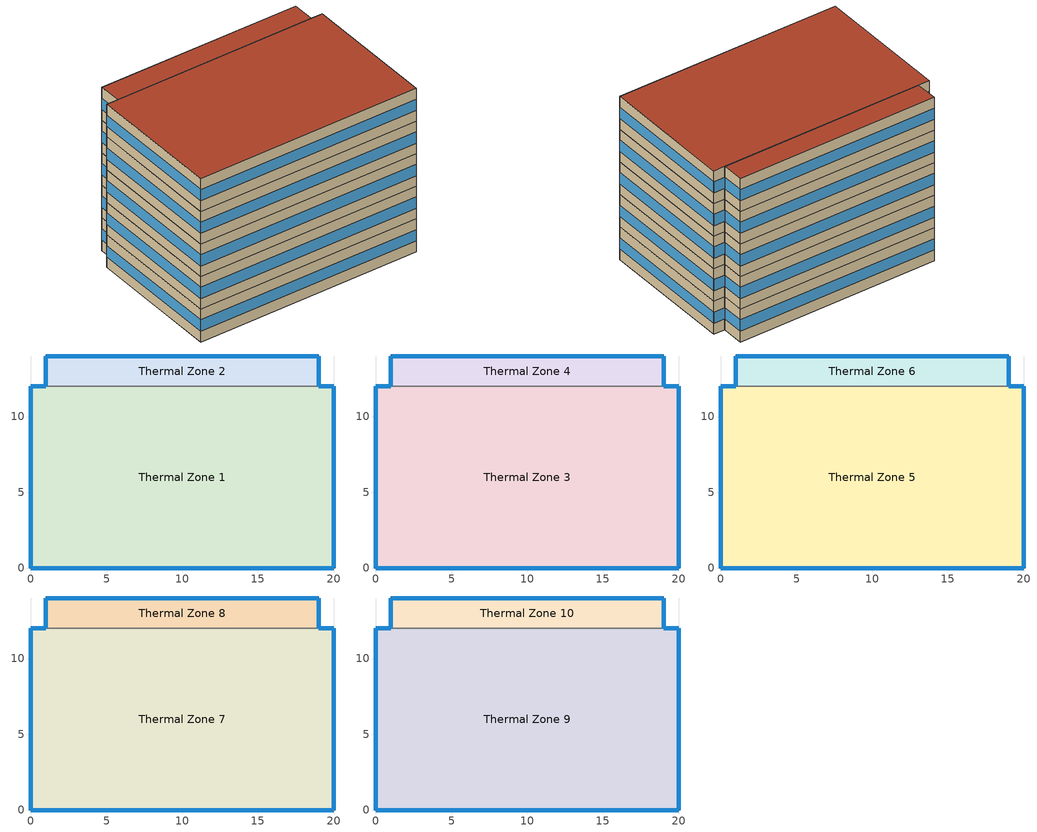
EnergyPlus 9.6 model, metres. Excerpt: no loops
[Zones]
Thermal Zone 1
 floor ground (ExtSlabCarpet): 0,0 0,12 1,12 19,12 20,12 20,0 z0
 wall outside (Ext Wall): 1,12 0,12 0,0 20,0 20,12 19,12 z0:3
 wall to Thermal Zone 2 (Interior Wall): 19,12 1,12 z0:3
 window (Ext Window): 20,0.01 20,11.99 / 0.99,12 0.01,12 / 19.99,12 19.01,12 / 0.01,0 19.99,0 / 0,11.99 0,0.01 z0.98:2.02
Thermal Zone 2
 floor ground (ExtSlabCarpet): 1,12 1,14 19,14 19,12 z0
 wall outside (Ext Wall): 19,12 19,14 1,14 1,12 z0:3
 window (Ext Window): 19,12.01 19,13.99 / 18.99,14 1.01,14 / 1,13.99 1,12.01 z0.98:2.02
Thermal Zone 3
 floor to Thermal Zone 1 (Interior Floor): 0,0 0,12 1,12 19,12 20,12 20,0 z3
 wall outside (Ext Wall): 1,12 0,12 0,0 20,0 20,12 19,12 z3:6
 wall to Thermal Zone 4 (Interior Wall): 19,12 1,12 z3:6
 window (Ext Window): 20,0.01 20,11.99 / 0.99,12 0.01,12 / 19.99,12 19.01,12 / 0.01,0 19.99,0 / 0,11.99 0,0.01 z3.98:5.02
Thermal Zone 4
 floor to Thermal Zone 2 (Interior Floor): 1,12 1,14 19,14 19,12 z3
 wall outside (Ext Wall): 19,12 19,14 1,14 1,12 z3:6
 window (Ext Window): 19,12.01 19,13.99 / 18.99,14 1.01,14 / 1,13.99 1,12.01 z3.98:5.02
Thermal Zone 5
 floor to Thermal Zone 3 (Interior Floor): 0,0 0,12 1,12 19,12 20,12 20,0 z6
 wall outside (Ext Wall): 1,12 0,12 0,0 20,0 20,12 19,12 z6:9
 wall to Thermal Zone 6 (Interior Wall): 19,12 1,12 z6:9
 window (Ext Window): 20,0.01 20,11.99 / 0.99,12 0.01,12 / 19.99,12 19.01,12 / 0.01,0 19.99,0 / 0,11.99 0,0.01 z6.98:8.02
Thermal Zone 6
 floor to Thermal Zone 4 (Interior Floor): 1,12 1,14 19,14 19,12 z6
 wall outside (Ext Wall): 19,12 19,14 1,14 1,12 z6:9
 window (Ext Window): 19,12.01 19,13.99 / 18.99,14 1.01,14 / 1,13.99 1,12.01 z6.98:8.02
Thermal Zone 7
 floor to Thermal Zone 5 (Interior Floor): 0,0 0,12 1,12 19,12 20,12 20,0 z9
 wall outside (Ext Wall): 1,12 0,12 0,0 20,0 20,12 19,12 z9:12
 wall to Thermal Zone 8 (Interior Wall): 19,12 1,12 z9:12
 window (Ext Window): 20,0.01 20,11.99 / 0.99,12 0.01,12 / 19.99,12 19.01,12 / 0.01,0 19.99,0 / 0,11.99 0,0.01 z9.98:11.02
Thermal Zone 8
 floor to Thermal Zone 6 (Interior Floor): 1,12 1,14 19,14 19,12 z9
 wall outside (Ext Wall): 19,12 19,14 1,14 1,12 z9:12
 window (Ext Window): 19,12.01 19,13.99 / 18.99,14 1.01,14 / 1,13.99 1,12.01 z9.98:11.02
Thermal Zone 9
 floor to Thermal Zone 7 (Interior Floor): 0,0 0,12 1,12 19,12 20,12 20,0 z12
 wall outside (Ext Wall): 1,12 0,12 0,0 20,0 20,12 19,12 z12:15
 wall to Thermal Zone 10 (Interior Wall): 19,12 1,12 z12:15
 window (Ext Window): 20,0.01 20,11.99 / 0.99,12 0.01,12 / 19.99,12 19.01,12 / 0.01,0 19.99,0 / 0,11.99 0,0.01 z12.98:14.02
 roof outside (Ext Roof): 20,0 20,12 19,12 1,12 0,12 0,0 z15
Thermal Zone 10
 floor to Thermal Zone 8 (Interior Floor): 1,12 1,14 19,14 19,12 z12
 wall outside (Ext Wall): 19,12 19,14 1,14 1,12 z12:15
 window (Ext Window): 19,12.01 19,13.99 / 18.99,14 1.01,14 / 1,13.99 1,12.01 z12.98:14.02
 roof outside (Ext Roof): 19,12 19,14 1,14 1,12 z15
[Building]
Building 1: North Axis {deg}=-0
[Site:Location]
Washington Dc Dulles IntL Ar: Latitude {deg}=38.98; Longitude {deg}=-77.47; Time Zone {hr}=-5; Elevation {m}=82
[SizingPeriod:DesignDay] Month=7; Day of Month=21; Day Type=SummerDesignDay; Daily Dry-Bulb Temperature Range {deltaC}=14.4; Dry-Bulb Temperature Range Modifier Type=DefaultMultipliers; Barometric Pressure {Pa}=86790; Wind Speed {m/s}=5; Wind Direction {deg}=340; Rain Indicator=No; Snow Indicator=No; Daylight Saving Time Indicator=No; Solar Model Indicator=ASHRAETau; ASHRAE Clear Sky Optical Depth for Beam Irradiance (taub)=0.339; ASHRAE Clear Sky Optical Depth for Diffuse Irradiance (taud)=2.366; Begin Environment Reset Mode=FullResetAtBeginEnvironment
Name | Maximum Dry-Bulb Temperature {C} | Humidity Condition Type | Wetbulb or DewPoint at Maximum Dry-Bulb {C} | Enthalpy at Maximum Dry-Bulb {J/kg}
SALT-LAKE-CITY-IAP Ann Clg .4% Condns DB=>MWB | 36.5 | Wetbulb | 17.1
SALT-LAKE-CITY-IAP Ann Clg .4% Condns DP=>MDB | 22.5 | Dewpoint | 15.6
SALT-LAKE-CITY-IAP Ann Clg .4% Condns Enth=>MDB | 30.8 | Enthalpy |  | 59300
SALT-LAKE-CITY-IAP Ann Clg .4% Condns WB=>MDB | 31.2 | Wetbulb | 19
[Material] Thermal Absorptance=0.9
Name | Roughness | Thickness m | Conductivity W/m-K | Density kg/m3 | Specific Heat J/kg-K | Solar Absorptance | Visible Absorptance
wall brick | Smooth | 0.2 | 0.7 | 1800 | 829 | 0.65 | 0.65
roof concrete | MediumRough | 0.15 | 0.5 | 2243 | 837 | 0.65 | 0.65
Wall Insulation [30]; Roof Insulation [30] | MediumRough | 0.1693 | 0.049 | 265 | 836.8 | 0.7 | 0.7
F16 Acoustic tile | MediumSmooth | 0.0191 | 0.06 | 368 | 590 | 0.3 | 0.3
M11 100mm lightweight concrete | MediumRough | 0.1016 | 0.53 | 1280 | 840 | 0.5 | 0.5
MAT-CC05 4 HW CONCRETE | Rough | 0.1016 | 1.311 | 2240 | 836.8 | 0.85 | 0.85
G01a 19mm gypsum board | MediumSmooth | 0.019 | 0.16 | 800 | 1090 | 0.4 | 0.4
[Material:AirGap]
Name | Thermal Resistance m2-K/W
F04 Wall air space resistance | 0.15
F05 Ceiling air space resistance | 0.18
[Material:NoMass]
CP02 CARPET PAD: Roughness=Smooth; Thermal Resistance m2-K/W=0.1; Thermal Absorptance=0.9; Solar Absorptance=0.8; Visible Absorptance=0.8
[WindowMaterial:SimpleGlazingSystem]
Window Material Simple Glazing System: U-Factor W/m2-K=1.8; Solar Heat Gain Coefficient=0.3
[Construction]
Ext Roof: roof concrete, Roof Insulation [30]
Ext Wall: wall brick, Wall Insulation [30]
Ext Window: Window Material Simple Glazing System
ExtSlabCarpet: MAT-CC05 4 HW CONCRETE, CP02 CARPET PAD
Interior Floor: F16 Acoustic tile, F05 Ceiling air space resistance, M11 100mm lightweight concrete
Interior Wall: G01a 19mm gypsum board, F04 Wall air space resistance, G01a 19mm gypsum board
[Zone]
Thermal Zone 1; Thermal Zone 2: 0, 0, 0, 0, , 1, , , , , , Yes
Thermal Zone 3; Thermal Zone 4: 0, 0, 0, 3, , 1, , , , , , Yes
Thermal Zone 5; Thermal Zone 6: 0, 0, 0, 6, , 1, , , , , , Yes
Thermal Zone 7; Thermal Zone 8: 0, 0, 0, 9, , 1, , , , , , Yes
Thermal Zone 9; Thermal Zone 10: 0, 0, 0, 12, , 1, , , , , , Yes
[AvailabilityManager:Scheduled] Schedule=Always On Discrete
VAV with Reheat 1 Availability Manager; Air Loop HVAC Outdoor Air System 1 Availability Manager
[Schedule:Constant]
Always On Discrete: Hourly Value=1
